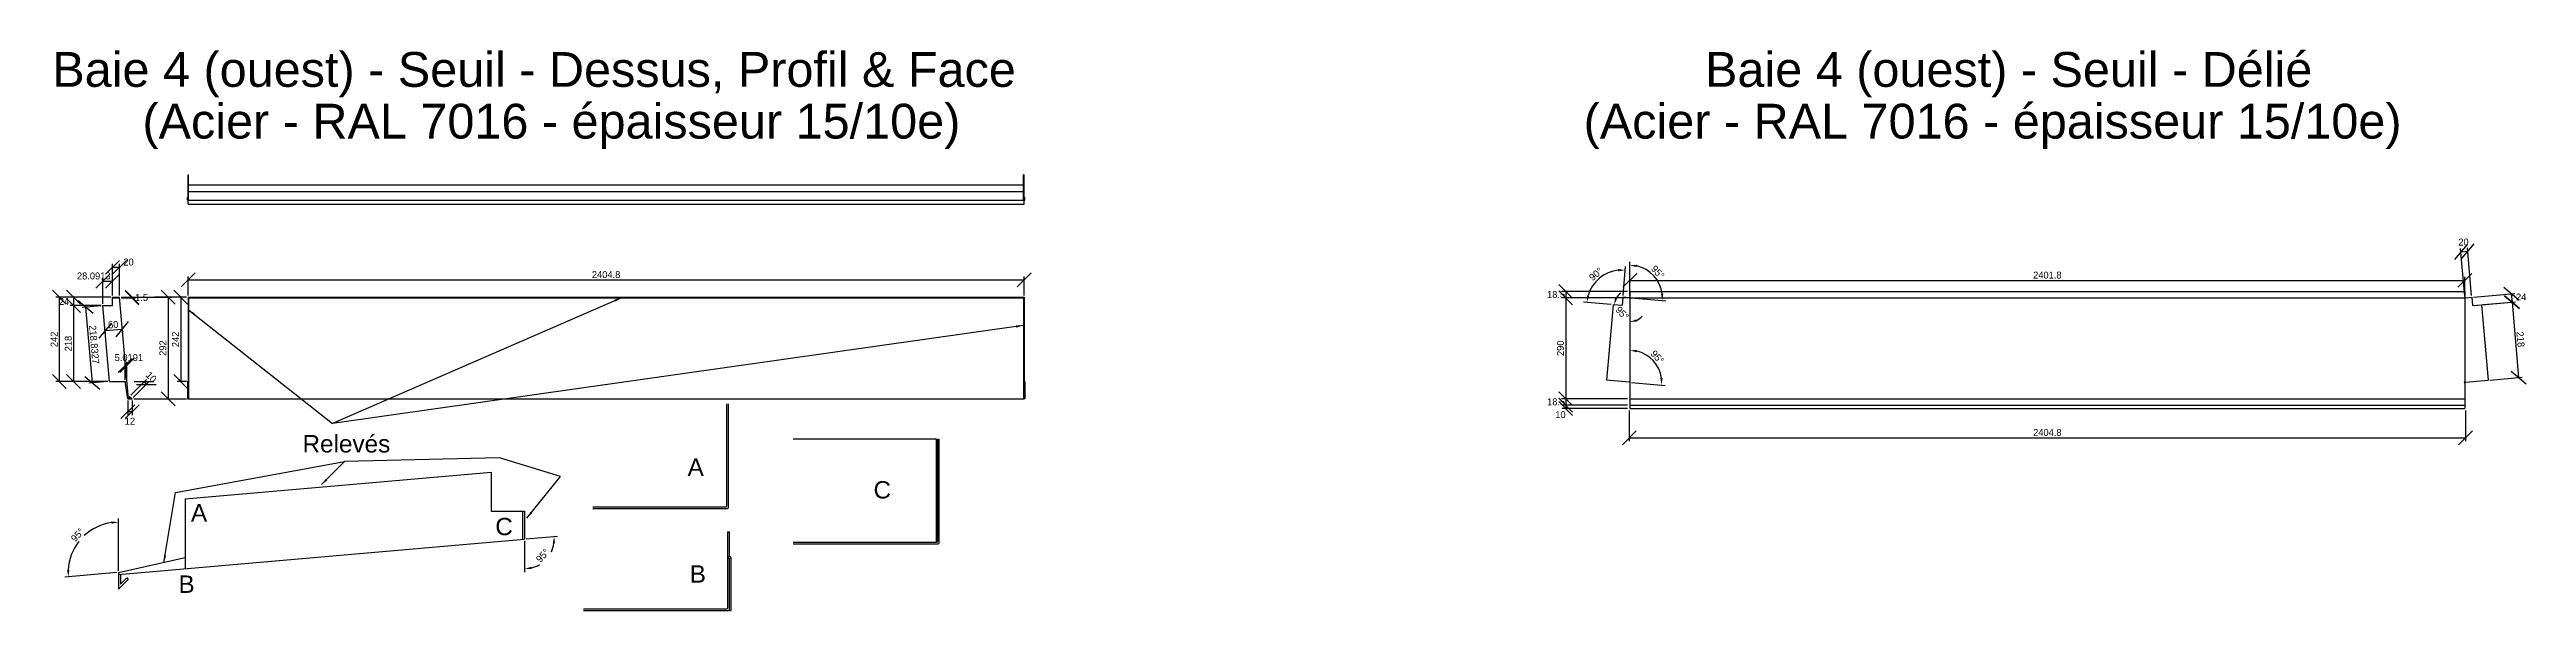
# Model space of a CAD drawing. Header units: millimetres. Extents: x 162 to 7286, y 98 to 1709.
import ezdxf

# ---------------------------------------------------------------- set-up
doc = ezdxf.new("R2010")
doc.units = ezdxf.units.MM
doc.layers.get('Defpoints').update_dxf_attribs({"true_color": 0xffffff})
doc.layers.add('0 ... Seuil ... Rectangle', color=5, linetype='Continuous', lineweight=25, true_color=0x0000ff)
doc.layers.add('0 ... Seuil ... Rectangle ... Cotes Angles', color=4, linetype='Continuous', lineweight=25, true_color=0x00ffff)
doc.styles.add('QCADDimTextStyle', font='txt')
doc.styles.add('textstyle11', font='')
doc.styles.add('textstyle12', font='')
doc.styles.add('textstyle13', font='')
doc.styles.add('textstyle14', font='')
doc.styles.add('textstyle15', font='')
doc.styles.add('textstyle16', font='')
doc.styles.add('textstyle17', font='')
doc.styles.add('textstyle18', font='')
doc.styles.add('textstyle19', font='')
doc.styles.add('textstyle20', font='')
doc.styles.add('textstyle21', font='')
doc.styles.get('textstyle11').set_extended_font_data('Liberation Sans')
doc.styles.get('textstyle12').set_extended_font_data('Liberation Sans')
doc.styles.get('textstyle13').set_extended_font_data('Liberation Sans')
doc.styles.get('textstyle14').set_extended_font_data('Liberation Sans')
doc.styles.get('textstyle15').set_extended_font_data('Liberation Sans')
doc.styles.get('textstyle16').set_extended_font_data('Liberation Sans')
doc.styles.get('textstyle17').set_extended_font_data('Liberation Sans')
doc.styles.get('textstyle18').set_extended_font_data('Liberation Sans')
doc.styles.get('textstyle19').set_extended_font_data('Liberation Sans')
doc.styles.get('textstyle20').set_extended_font_data('Liberation Sans')
doc.styles.get('textstyle21').set_extended_font_data('Liberation Sans')
doc.dimstyles.new('QCADDimStyle', dxfattribs={"dimtxt": 20, "dimasz": 20, "dimexe": 10, "dimexo": 5, "dimgap": 5, "dimtad": 1, "dimtoh": 1, "dimdec": 4, "dimzin": 0, "dimdsep": 46, "dimtxsty": 'QCADDimTextStyle', "dimcen": 0.09, "dimadec": 0, "dimazin": 0, "dimtfac": 1, "dimtdec": 4, "dimtofl": 0, "dimtmove": 0, "dimatfit": 3, "dimfxl": 1, "dimtolj": 1, "dimtzin": 0, "dimarcsym": 0})

# ---------------------------------------------------------------- blocks, each defined once
blk = doc.blocks.new('*D1')
at = {"layer": '0 ... Seuil ... Rectangle ... Cotes Angles', "color": 0, "lineweight": -2}
for p, q in [((287.4, 951.1), (244.1, 987.5)), ((310.3, 973.2), (255.8, 968.4)), ((265.8, 969.3), (284.9, 751.3)), ((263.2, 769.5), (306.5, 733.1)), ((329.4, 755.2), (274.9, 750.4))]:
    blk.add_line(p, q, dxfattribs=at)
at = {"layer": 'Defpoints', "color": 0}
for p in [(315.3, 973.6), (284.9, 751.3), (334.4, 755.6)]:
    blk.add_point(p, dxfattribs=at)
at = {"layer": '0 ... Seuil ... Rectangle ... Cotes Angles', "color": 0, "insert": (290.3, 861.6), "char_height": 20, "attachment_point": 5, "rotation": 275, "style": 'QCADDimTextStyle'}
blk.add_mtext('\\A1;218.8327', dxfattribs=at)
blk = doc.blocks.new('*D2')
at = {"layer": '0 ... Seuil ... Rectangle ... Cotes Angles', "color": 0, "lineweight": -2}
for p, q in [((251.1, 977.6), (211.1, 1017.6)), ((338.4, 997.6), (221.1, 997.6)), ((231.1, 997.6), (231.1, 973.6)), ((211.1, 993.6), (251.1, 953.6)), ((310.3, 973.6), (221.1, 973.6))]:
    blk.add_line(p, q, dxfattribs=at)
at = {"layer": 'Defpoints', "color": 0}
for p in [(343.4, 997.6), (231.1, 973.6), (315.3, 973.6)]:
    blk.add_point(p, dxfattribs=at)
at = {"layer": '0 ... Seuil ... Rectangle ... Cotes Angles', "color": 0, "insert": (203.6, 985.6), "char_height": 20, "attachment_point": 5, "style": 'QCADDimTextStyle'}
blk.add_mtext('\\A1;24', dxfattribs=at)
blk = doc.blocks.new('*D3')
at = {"layer": '0 ... Seuil ... Rectangle ... Cotes Angles', "color": 0, "lineweight": -2}
for p, q in [((251.1, 953.6), (211.1, 993.6)), ((310.3, 973.6), (221.1, 973.6)), ((231.1, 973.6), (231.1, 755.6)), ((211.1, 775.6), (251.1, 735.6)), ((329.4, 755.6), (221.1, 755.6))]:
    blk.add_line(p, q, dxfattribs=at)
at = {"layer": 'Defpoints', "color": 0}
for p in [(315.3, 973.6), (231.1, 755.6), (334.4, 755.6)]:
    blk.add_point(p, dxfattribs=at)
at = {"layer": '0 ... Seuil ... Rectangle ... Cotes Angles', "color": 0, "insert": (216.1, 864.6), "char_height": 20, "attachment_point": 5, "rotation": 90, "style": 'QCADDimTextStyle'}
blk.add_mtext('\\A1;218', dxfattribs=at)
blk = doc.blocks.new('*D4')
at = {"layer": '0 ... Seuil ... Rectangle ... Cotes Angles', "color": 0, "lineweight": -2}
for p, q in [((368.4, 997.6), (409.2, 997.6)), ((379.2, 1017.6), (419.2, 977.6)), ((419.2, 976.1), (379.2, 1016.1)), ((368.6, 996.1), (409.2, 996.1))]:
    blk.add_line(p, q, dxfattribs=at)
at = {"layer": 'Defpoints', "color": 0}
for p in [(363.4, 997.6), (363.6, 996.1), (399.2, 996.1)]:
    blk.add_point(p, dxfattribs=at)
at = {"layer": '0 ... Seuil ... Rectangle ... Cotes Angles', "color": 0, "insert": (426.7, 996.9), "char_height": 20, "attachment_point": 5, "style": 'QCADDimTextStyle'}
blk.add_mtext('\\A1;1.5', dxfattribs=at)
blk = doc.blocks.new('*D5')
at = {"layer": '0 ... Seuil ... Rectangle ... Cotes Angles', "color": 0, "lineweight": -2}
for p, q in [((353.3, 884.3), (389.6, 927.6)), ((339.8, 923.3), (303.5, 879.9)), ((321.6, 901.6), (371.4, 905.9)), ((322, 897.1), (322.5, 891.6)), ((371.8, 901.5), (372.3, 896))]:
    blk.add_line(p, q, dxfattribs=at)
at = {"layer": 'Defpoints', "color": 0}
for p in [(321.6, 902.1), (371.4, 906.5), (371.4, 905.9)]:
    blk.add_point(p, dxfattribs=at)
at = {"layer": '0 ... Seuil ... Rectangle ... Cotes Angles', "color": 0, "insert": (345.2, 918.7), "char_height": 20, "attachment_point": 5, "rotation": 5, "style": 'QCADDimTextStyle'}
blk.add_mtext('\\A1;50', dxfattribs=at)
blk = doc.blocks.new('*D6')
at = {"layer": '0 ... Seuil ... Rectangle ... Cotes Angles', "color": 0, "lineweight": -2}
for p, q in [((368.4, 997.6), (513.1, 997.6)), ((523.1, 977.6), (483.1, 1017.6)), ((503.1, 997.6), (503.1, 705.6)), ((483.1, 725.6), (523.1, 685.6)), ((404.5, 705.6), (513.1, 705.6))]:
    blk.add_line(p, q, dxfattribs=at)
at = {"layer": 'Defpoints', "color": 0}
for p in [(363.4, 997.6), (399.5, 705.6), (503.1, 705.6)]:
    blk.add_point(p, dxfattribs=at)
at = {"layer": '0 ... Seuil ... Rectangle ... Cotes Angles', "color": 0, "insert": (488.1, 851.6), "char_height": 20, "attachment_point": 5, "rotation": 90, "style": 'QCADDimTextStyle'}
blk.add_mtext('\\A1;292', dxfattribs=at)
blk = doc.blocks.new('*D7')
at = {"layer": '0 ... Seuil ... Rectangle ... Cotes Angles', "color": 0, "lineweight": -2}
for p, q in [((395.9, 716.2), (440.8, 761.2)), ((403, 709.2), (447.9, 754.1)), ((462.1, 754.1), (405.5, 754.1)), ((412.6, 747), (469.1, 747)), ((433.8, 754.1), (440.8, 747))]:
    blk.add_line(p, q, dxfattribs=at)
at = {"layer": 'Defpoints', "color": 0}
for p in [(392.4, 712.7), (440.8, 747), (399.5, 705.6)]:
    blk.add_point(p, dxfattribs=at)
at = {"layer": '0 ... Seuil ... Rectangle ... Cotes Angles', "color": 0, "insert": (454.4, 768.3), "char_height": 20, "attachment_point": 5, "rotation": 315, "style": 'QCADDimTextStyle'}
blk.add_mtext('\\A1;10', dxfattribs=at)
blk = doc.blocks.new('*D8')
at = {"layer": '0 ... Seuil ... Rectangle ... Cotes Angles', "color": 0, "lineweight": -2}
for p, q in [((407.5, 688.8), (367.5, 648.8)), ((379.5, 648.8), (419.5, 688.8)), ((387.5, 700.6), (387.5, 658.8)), ((387.5, 668.8), (399.5, 668.8)), ((399.5, 700.6), (399.5, 658.8))]:
    blk.add_line(p, q, dxfattribs=at)
at = {"layer": 'Defpoints', "color": 0}
for p in [(387.5, 705.6), (399.5, 705.6), (399.5, 668.8)]:
    blk.add_point(p, dxfattribs=at)
at = {"layer": '0 ... Seuil ... Rectangle ... Cotes Angles', "color": 0, "insert": (393.3, 641.5), "char_height": 20, "attachment_point": 5, "style": 'QCADDimTextStyle'}
blk.add_mtext('\\A1;12', dxfattribs=at)
blk = doc.blocks.new('*D9')
at = {"layer": '0 ... Seuil ... Rectangle ... Cotes Angles', "color": 0, "lineweight": -2}
for p, q in [((580.5, 1067.7), (540.5, 1027.7)), ((560.5, 1002.6), (560.5, 1057.7)), ((560.5, 1047.7), (2965.3, 1047.7)), ((2945.3, 1027.7), (2985.3, 1067.7)), ((2965.3, 1002.6), (2965.3, 1057.7))]:
    blk.add_line(p, q, dxfattribs=at)
at = {"layer": 'Defpoints', "color": 0}
for p in [(560.5, 997.6), (2965.3, 1047.7), (2965.3, 997.6)]:
    blk.add_point(p, dxfattribs=at)
at = {"layer": '0 ... Seuil ... Rectangle ... Cotes Angles', "color": 0, "insert": (1762.9, 1062.7), "char_height": 20, "attachment_point": 5, "style": 'QCADDimTextStyle'}
blk.add_mtext('\\A1;2404.8', dxfattribs=at)
blk = doc.blocks.new('*D10')
at = {"layer": '0 ... Seuil ... Rectangle ... Cotes Angles', "color": 0, "lineweight": -2}
for p, q in [((210.2, 977.6), (170.2, 1017.6)), ((338.4, 997.6), (180.2, 997.6)), ((190.2, 997.6), (190.2, 755.6)), ((170.2, 775.6), (210.2, 735.6)), ((329.4, 755.6), (180.2, 755.6))]:
    blk.add_line(p, q, dxfattribs=at)
at = {"layer": 'Defpoints', "color": 0}
for p in [(343.4, 997.6), (190.2, 755.6), (334.4, 755.6)]:
    blk.add_point(p, dxfattribs=at)
at = {"layer": '0 ... Seuil ... Rectangle ... Cotes Angles', "color": 0, "insert": (175.2, 876.6), "char_height": 20, "attachment_point": 5, "rotation": 90, "style": 'QCADDimTextStyle'}
blk.add_mtext('\\A1;242', dxfattribs=at)
blk = doc.blocks.new('*D11')
at = {"layer": '0 ... Seuil ... Rectangle ... Cotes Angles', "color": 0, "lineweight": -2}
for p, q in [((360.4, 211.5), (360.4, 361.3)), ((355.4, 206.1), (206.2, 193))]:
    blk.add_line(p, q, dxfattribs=at)
for start, end in [(142.14827, 177.07887), (97.92113, 132.85173)]:
    blk.add_arc((360.4, 206.5), 144.8, start, end, dxfattribs=at)
at = {"layer": '0 ... Seuil ... Rectangle ... Cotes Angles', "color": 0}
for points in [[(340.7, 346.6), (340.2, 353.3), (360.4, 351.3)], [(212.5, 213.9), (219.1, 214), (216.1, 193.9)]]:
    blk.add_solid(points, dxfattribs=at)
at = {"layer": 'Defpoints', "color": 0}
for p in [(284.4, 329.8), (552.4, 223.3), (360.4, 206.5), (360.4, 206.5), (360.4, 158.5)]:
    blk.add_point(p, dxfattribs=at)
at = {"layer": '0 ... Seuil ... Rectangle ... Cotes Angles', "color": 0, "insert": (242.6, 314.5), "char_height": 20, "attachment_point": 5, "rotation": 47.5, "style": 'QCADDimTextStyle'}
blk.add_mtext('\\A1;95%%d', dxfattribs=at)
blk = doc.blocks.new('*D12')
at = {"layer": '0 ... Seuil ... Rectangle ... Cotes Angles', "color": 0, "lineweight": -2}
for p, q in [((1528.4, 297.7), (1528.4, 207.4)), ((1533.4, 303.1), (1623.4, 311))]:
    blk.add_line(p, q, dxfattribs=at)
for start, end in [(334.53524, 351.54078), (283.45922, 300.46476)]:
    blk.add_arc((1528.4, 302.7), 85.3, start, end, dxfattribs=at)
at = {"layer": '0 ... Seuil ... Rectangle ... Cotes Angles', "color": 0}
for points in [[(1616.1, 290), (1609.5, 290.2), (1613.4, 310.1)], [(1547.8, 223), (1548.6, 216.4), (1528.4, 217.4)]]:
    blk.add_solid(points, dxfattribs=at)
at = {"layer": 'Defpoints', "color": 0}
for p in [(1528.4, 382.7), (1527.5, 302.6), (1528.4, 303.6), (1573.2, 230.1), (366.4, 201)]:
    blk.add_point(p, dxfattribs=at)
at = {"layer": '0 ... Seuil ... Rectangle ... Cotes Angles', "color": 0, "insert": (1580.2, 255.2), "char_height": 20, "attachment_point": 5, "rotation": 47.5, "style": 'QCADDimTextStyle'}
blk.add_mtext('\\A1;95%%d', dxfattribs=at)
blk = doc.blocks.new('*D13')
at = {"layer": '0 ... Seuil ... Rectangle ... Cotes Angles', "color": 0, "lineweight": -2}
for p, q in [((359.6, 781.8), (399.6, 821.8)), ((404.6, 821.8), (364.6, 781.8)), ((379.6, 760.6), (379.6, 811.8)), ((384.6, 760.6), (384.6, 811.8))]:
    blk.add_line(p, q, dxfattribs=at)
at = {"layer": 'Defpoints', "color": 0}
for p in [(384.6, 801.8), (379.6, 755.6), (384.6, 755.6)]:
    blk.add_point(p, dxfattribs=at)
at = {"layer": '0 ... Seuil ... Rectangle ... Cotes Angles', "color": 0, "insert": (390.2, 824), "char_height": 20, "attachment_point": 5, "style": 'QCADDimTextStyle'}
blk.add_mtext('\\A1;5.0191', dxfattribs=at)
blk = doc.blocks.new('*D14')
at = {"layer": '0 ... Seuil ... Rectangle ... Cotes Angles', "color": 0, "lineweight": -2}
for p, q in [((363.4, 1103.7), (323.4, 1063.7)), ((343.4, 1063.7), (383.4, 1103.7)), ((343.4, 1002.6), (343.4, 1093.7)), ((343.4, 1083.7), (363.4, 1083.7)), ((363.4, 1002.6), (363.4, 1093.7))]:
    blk.add_line(p, q, dxfattribs=at)
at = {"layer": 'Defpoints', "color": 0}
for p in [(363.4, 1083.7), (343.4, 997.6), (363.4, 997.6)]:
    blk.add_point(p, dxfattribs=at)
at = {"layer": '0 ... Seuil ... Rectangle ... Cotes Angles', "color": 0, "insert": (389.2, 1098.7), "char_height": 20, "attachment_point": 5, "style": 'QCADDimTextStyle'}
blk.add_mtext('\\A1;20', dxfattribs=at)
blk = doc.blocks.new('*D15')
at = {"layer": '0 ... Seuil ... Rectangle ... Cotes Angles', "color": 0, "lineweight": -2}
for p, q in [((335.3, 1063.7), (295.3, 1023.7)), ((315.3, 978.6), (315.3, 1053.7)), ((315.3, 1043.7), (343.4, 1043.7)), ((323.4, 1023.7), (363.4, 1063.7)), ((343.4, 1002.6), (343.4, 1053.7))]:
    blk.add_line(p, q, dxfattribs=at)
at = {"layer": 'Defpoints', "color": 0}
for p in [(343.4, 1043.7), (343.4, 997.6), (315.3, 973.6)]:
    blk.add_point(p, dxfattribs=at)
at = {"layer": '0 ... Seuil ... Rectangle ... Cotes Angles', "color": 0, "insert": (289.2, 1058.7), "char_height": 20, "attachment_point": 5, "style": 'QCADDimTextStyle'}
blk.add_mtext('\\A1;28.0913', dxfattribs=at)
blk = doc.blocks.new('*D16')
at = {"layer": '0 ... Seuil ... Rectangle ... Cotes Angles', "color": 0, "lineweight": -2}
for p, q in [((559.3, 977.6), (519.3, 1017.6)), ((555.5, 997.6), (529.3, 997.6)), ((539.3, 997.6), (539.3, 755.6)), ((519.3, 775.6), (559.3, 735.6)), ((555.5, 755.6), (529.3, 755.6))]:
    blk.add_line(p, q, dxfattribs=at)
at = {"layer": 'Defpoints', "color": 0}
for p in [(560.5, 997.6), (539.3, 755.6), (560.5, 755.6)]:
    blk.add_point(p, dxfattribs=at)
at = {"layer": '0 ... Seuil ... Rectangle ... Cotes Angles', "color": 0, "insert": (524.3, 876.6), "char_height": 20, "attachment_point": 5, "rotation": 90, "style": 'QCADDimTextStyle'}
blk.add_mtext('\\A1;242', dxfattribs=at)
blk = doc.blocks.new('*D17')
at = {"layer": '0 ... Seuil ... Rectangle ... Cotes Angles', "color": 0, "lineweight": -2}
for p, q in [((4727.3, 1066.2), (4687.3, 1026.2)), ((4707.3, 1001.1), (4707.3, 1056.2)), ((4707.3, 1046.2), (7109.1, 1046.2)), ((7089.1, 1026.2), (7129.1, 1066.2)), ((7109.1, 1001.1), (7109.1, 1056.2))]:
    blk.add_line(p, q, dxfattribs=at)
at = {"layer": 'Defpoints', "color": 0}
for p in [(7109.1, 1046.2), (4707.3, 996.1), (7109.1, 996.1)]:
    blk.add_point(p, dxfattribs=at)
at = {"layer": '0 ... Seuil ... Rectangle ... Cotes Angles', "color": 0, "insert": (5908.2, 1061.2), "char_height": 20, "attachment_point": 5, "style": 'QCADDimTextStyle'}
blk.add_mtext('\\A1;2401.8', dxfattribs=at)
blk = doc.blocks.new('*D18')
at = {"layer": '0 ... Seuil ... Rectangle ... Cotes Angles', "color": 0, "lineweight": -2}
for p, q in [((4705.8, 672.6), (4705.8, 583.9)), ((7110.6, 672.6), (7110.6, 583.9)), ((4725.8, 613.9), (4685.8, 573.9)), ((4705.8, 593.9), (7110.6, 593.9)), ((7090.6, 573.9), (7130.6, 613.9))]:
    blk.add_line(p, q, dxfattribs=at)
at = {"layer": 'Defpoints', "color": 0}
for p in [(4705.8, 677.6), (7110.6, 677.6), (7110.6, 593.9)]:
    blk.add_point(p, dxfattribs=at)
at = {"layer": '0 ... Seuil ... Rectangle ... Cotes Angles', "color": 0, "insert": (5908.2, 608.9), "char_height": 20, "attachment_point": 5, "style": 'QCADDimTextStyle'}
blk.add_mtext('\\A1;2404.8', dxfattribs=at)
blk = doc.blocks.new('*D19')
at = {"layer": '0 ... Seuil ... Rectangle ... Cotes Angles', "color": 0, "lineweight": -2}
for p, q in [((4542.8, 994.6), (4502.8, 1034.6)), ((4502.8, 1016.1), (4542.8, 976.1)), ((4700.8, 1014.6), (4512.8, 1014.6)), ((4522.8, 1014.6), (4522.8, 996.1)), ((4702.3, 996.1), (4512.8, 996.1))]:
    blk.add_line(p, q, dxfattribs=at)
at = {"layer": 'Defpoints', "color": 0}
for p in [(4705.8, 1014.6), (4522.8, 996.1), (4707.3, 996.1)]:
    blk.add_point(p, dxfattribs=at)
at = {"layer": '0 ... Seuil ... Rectangle ... Cotes Angles', "color": 0, "insert": (4495.3, 1005.4), "char_height": 20, "attachment_point": 5, "style": 'QCADDimTextStyle'}
blk.add_mtext('\\A1;18.5', dxfattribs=at)
blk = doc.blocks.new('*D20')
at = {"layer": '0 ... Seuil ... Rectangle ... Cotes Angles', "color": 0, "lineweight": -2}
for p, q in [((4542.8, 976.1), (4502.8, 1016.1)), ((4702.3, 996.1), (4512.8, 996.1)), ((4522.8, 996.1), (4522.8, 706.1)), ((4502.8, 726.1), (4542.8, 686.1)), ((4700.8, 706.1), (4512.8, 706.1))]:
    blk.add_line(p, q, dxfattribs=at)
at = {"layer": 'Defpoints', "color": 0}
for p in [(4707.3, 996.1), (4522.8, 706.1), (4705.8, 706.1)]:
    blk.add_point(p, dxfattribs=at)
at = {"layer": '0 ... Seuil ... Rectangle ... Cotes Angles', "color": 0, "insert": (4507.8, 851.1), "char_height": 20, "attachment_point": 5, "rotation": 90, "style": 'QCADDimTextStyle'}
blk.add_mtext('\\A1;290', dxfattribs=at)
blk = doc.blocks.new('*D21')
at = {"layer": '0 ... Seuil ... Rectangle ... Cotes Angles', "color": 0, "lineweight": -2}
for p, q in [((4542.8, 686.1), (4502.8, 726.1)), ((4502.8, 707.6), (4542.8, 667.6)), ((4700.8, 706.1), (4512.8, 706.1)), ((4700.8, 687.6), (4512.8, 687.6)), ((4522.8, 706.1), (4522.8, 687.6))]:
    blk.add_line(p, q, dxfattribs=at)
at = {"layer": 'Defpoints', "color": 0}
for p in [(4522.8, 687.6), (4705.8, 706.1), (4705.8, 687.6)]:
    blk.add_point(p, dxfattribs=at)
at = {"layer": '0 ... Seuil ... Rectangle ... Cotes Angles', "color": 0, "insert": (4495.3, 696.9), "char_height": 20, "attachment_point": 5, "style": 'QCADDimTextStyle'}
blk.add_mtext('\\A1;18.5', dxfattribs=at)
blk = doc.blocks.new('*D22')
at = {"layer": '0 ... Seuil ... Rectangle ... Cotes Angles', "color": 0, "lineweight": -2}
for p, q in [((4542.8, 667.6), (4502.8, 707.6)), ((4502.8, 697.6), (4542.8, 657.6)), ((4700.8, 687.6), (4512.8, 687.6)), ((4700.8, 677.6), (4512.8, 677.6)), ((4522.8, 687.6), (4522.8, 677.6))]:
    blk.add_line(p, q, dxfattribs=at)
at = {"layer": 'Defpoints', "color": 0}
for p in [(4522.8, 677.6), (4705.8, 687.6), (4705.8, 677.6)]:
    blk.add_point(p, dxfattribs=at)
at = {"layer": '0 ... Seuil ... Rectangle ... Cotes Angles', "color": 0, "insert": (4507.8, 660), "char_height": 20, "attachment_point": 5, "style": 'QCADDimTextStyle'}
blk.add_mtext('\\A1;10', dxfattribs=at)
blk = doc.blocks.new('*D23')
at = {"layer": '0 ... Seuil ... Rectangle ... Cotes Angles', "color": 0, "lineweight": -2}
for p, q in [((4707.3, 1001.1), (4707.3, 1099.8)), ((4712.3, 995.7), (4810.5, 987.1))]:
    blk.add_line(p, q, dxfattribs=at)
blk.add_arc((4707.3, 996.1), 93.6, 7.26192, 77.73808, dxfattribs=at)
at = {"layer": '0 ... Seuil ... Rectangle ... Cotes Angles', "color": 0}
for points in [[(4727.5, 1090.9), (4726.8, 1084.3), (4707.3, 1089.8)], [(4796.8, 1007.9), (4803.5, 1008), (4800.6, 988)]]:
    blk.add_solid(points, dxfattribs=at)
at = {"layer": 'Defpoints', "color": 0}
for p in [(4687.4, 997.9), (4791, 1038.2), (4707.3, 996.1), (4707.3, 996.1), (4707.3, 753.2)]:
    blk.add_point(p, dxfattribs=at)
at = {"layer": '0 ... Seuil ... Rectangle ... Cotes Angles', "color": 0, "insert": (4787.7, 1069.8), "char_height": 20, "attachment_point": 5, "rotation": 312.5, "style": 'QCADDimTextStyle'}
blk.add_mtext('\\A1;95%%d', dxfattribs=at)
blk = doc.blocks.new('*D24')
at = {"layer": '0 ... Seuil ... Rectangle ... Cotes Angles', "color": 0, "lineweight": -2}
for p, q in [((4687.8, 1002.9), (4695, 1085.6)), ((4654, 976.7), (4573.7, 983.7))]:
    blk.add_line(p, q, dxfattribs=at)
blk.add_arc((4685.3, 974), 102, 96.24952, 163.75048, dxfattribs=at)
at = {"layer": '0 ... Seuil ... Rectangle ... Cotes Angles', "color": 0}
for points in [[(4674.2, 1072.1), (4674.1, 1078.7), (4694.2, 1075.6)], [(4584, 1003.1), (4590.6, 1001.9), (4583.6, 982.9)]]:
    blk.add_solid(points, dxfattribs=at)
at = {"layer": 'Defpoints', "color": 0}
for p in [(4642.1, 1066.4), (4687.4, 997.9), (4659, 976.3), (4685.3, 974), (4685.3, 974)]:
    blk.add_point(p, dxfattribs=at)
at = {"layer": '0 ... Seuil ... Rectangle ... Cotes Angles', "color": 0, "insert": (4609.7, 1064), "char_height": 20, "attachment_point": 5, "rotation": 40, "style": 'QCADDimTextStyle'}
blk.add_mtext('\\A1;90%%d', dxfattribs=at)
blk = doc.blocks.new('*D25')
at = {"layer": '0 ... Seuil ... Rectangle ... Cotes Angles', "color": 0, "lineweight": -2}
for start, end in [(124.16375, 149.58188), (295.41812, 320.83625)]:
    blk.add_arc((4707.3, 972), 45.5, start, end, dxfattribs=at)
at = {"layer": '0 ... Seuil ... Rectangle ... Cotes Angles', "color": 0}
for points in [[(4664.9, 996.1), (4671.3, 994), (4662, 976)], [(4726.1, 934.2), (4727.5, 927.7), (4707.3, 926.6)]]:
    blk.add_solid(points, dxfattribs=at)
at = {"layer": 'Defpoints', "color": 0}
for p in [(4659, 976.3), (4666.7, 951.6), (4685.3, 974), (4707.3, 996.1), (4707.3, 753.2)]:
    blk.add_point(p, dxfattribs=at)
at = {"layer": '0 ... Seuil ... Rectangle ... Cotes Angles', "color": 0, "insert": (4685.2, 951.8), "char_height": 20, "attachment_point": 5, "rotation": 312.5, "style": 'QCADDimTextStyle'}
blk.add_mtext('\\A1;95%%d', dxfattribs=at)
blk = doc.blocks.new('*D26')
at = {"layer": '0 ... Seuil ... Rectangle ... Cotes Angles', "color": 0, "lineweight": -2}
blk.add_line((4712.3, 752.8), (4808.7, 744.3), dxfattribs=at)
blk.add_arc((4707.3, 753.2), 91.8, 7.51099, 77.48901, dxfattribs=at)
at = {"layer": '0 ... Seuil ... Rectangle ... Cotes Angles', "color": 0}
for points in [[(4727.5, 846.1), (4726.8, 839.5), (4707.3, 845)], [(4794.9, 765.1), (4801.6, 765.3), (4798.7, 745.2)]]:
    blk.add_solid(points, dxfattribs=at)
at = {"layer": 'Defpoints', "color": 0}
for p in [(4707.3, 996.1), (4789.3, 794.4), (4640, 759.1), (4707.3, 753.2), (4707.3, 753.2)]:
    blk.add_point(p, dxfattribs=at)
at = {"layer": '0 ... Seuil ... Rectangle ... Cotes Angles', "color": 0, "insert": (4786.4, 825.7), "char_height": 20, "attachment_point": 5, "rotation": 312.5, "style": 'QCADDimTextStyle'}
blk.add_mtext('\\A1;95%%d', dxfattribs=at)
blk = doc.blocks.new('*D27')
at = {"layer": '0 ... Seuil ... Rectangle ... Cotes Angles', "color": 0, "lineweight": -2}
for p, q in [((7115.7, 1149.6), (7079.4, 1106.3)), ((7099.3, 1108), (7135.7, 1151.4)), ((7108.6, 1001.1), (7096.7, 1137.9)), ((7097.5, 1128), (7117.5, 1129.7)), ((7128.6, 1002.9), (7116.6, 1139.7))]:
    blk.add_line(p, q, dxfattribs=at)
at = {"layer": 'Defpoints', "color": 0}
for p in [(7117.5, 1129.7), (7129, 997.9), (7109.1, 996.1)]:
    blk.add_point(p, dxfattribs=at)
at = {"layer": '0 ... Seuil ... Rectangle ... Cotes Angles', "color": 0, "insert": (7105.1, 1156.2), "char_height": 20, "attachment_point": 5, "style": 'QCADDimTextStyle'}
blk.add_mtext('\\A1;20', dxfattribs=at)
blk = doc.blocks.new('*D28')
at = {"layer": '0 ... Seuil ... Rectangle ... Cotes Angles', "color": 0, "lineweight": -2}
for p, q in [((7134, 998.3), (7252.7, 1008.7)), ((7264.4, 989.6), (7221, 1026)), ((7223.1, 1002.1), (7266.5, 965.7)), ((7242.7, 1007.8), (7244.8, 983.9)), ((7136.1, 974.4), (7254.7, 984.8))]:
    blk.add_line(p, q, dxfattribs=at)
at = {"layer": 'Defpoints', "color": 0}
for p in [(7129, 997.9), (7131.1, 974), (7244.8, 983.9)]:
    blk.add_point(p, dxfattribs=at)
at = {"layer": '0 ... Seuil ... Rectangle ... Cotes Angles', "color": 0, "insert": (7271.1, 998.3), "char_height": 20, "attachment_point": 5, "style": 'QCADDimTextStyle'}
blk.add_mtext('\\A1;24', dxfattribs=at)
blk = doc.blocks.new('*D29')
at = {"layer": '0 ... Seuil ... Rectangle ... Cotes Angles', "color": 0, "lineweight": -2}
for p, q in [((7266.5, 965.7), (7223.1, 1002.1)), ((7162.4, 976.7), (7254.7, 984.8)), ((7244.8, 983.9), (7263.8, 766.7)), ((7242.1, 784.9), (7285.5, 748.6)), ((7181.4, 759.5), (7273.7, 767.6))]:
    blk.add_line(p, q, dxfattribs=at)
at = {"layer": 'Defpoints', "color": 0}
for p in [(7157.4, 976.3), (7176.4, 759.1), (7263.8, 766.7)]:
    blk.add_point(p, dxfattribs=at)
at = {"layer": '0 ... Seuil ... Rectangle ... Cotes Angles', "color": 0, "insert": (7269.2, 876.6), "char_height": 20, "attachment_point": 5, "rotation": 275, "style": 'QCADDimTextStyle'}
blk.add_mtext('\\A1;218', dxfattribs=at)

msp = doc.modelspace()

# ---------------------------------------------------------------- linework, layer by layer
at = {"layer": '0 ... Seuil ... Rectangle'}
for p, q in [((559.00126, 1277.12491), (559.00126, 1283.83774)), ((560.00126, 1284.83774), (560.50126, 1284.83774)), ((560.50126, 1278.12491), (560.50126, 1349.25714)), ((560.50126, 1349.25714), (562.00126, 1349.25714)), ((560.50126, 1284.83774), (561.00126, 1284.83774)), ((562.00126, 1277.12491), (562.00126, 1349.25714)), ((562.00126, 1321.16587), (2963.80126, 1321.16587)), ((562.00126, 1301.16587), (2963.80126, 1301.16587)), ((562.00126, 1277.12491), (562.00126, 1283.83774)), ((2963.80126, 1277.12491), (2963.80126, 1349.25714)), ((2965.30126, 1349.25714), (2963.80126, 1349.25714)), ((2963.80126, 1277.12491), (2963.80126, 1283.83774)), ((2964.80126, 1284.83774), (2965.30126, 1284.83774)), ((2965.30126, 1278.12491), (2965.30126, 1349.25714)), ((2965.80126, 1284.83774), (2965.30126, 1284.83774)), ((2966.80126, 1277.12491), (2966.80126, 1283.83774)), ((560.50126, 1277.12491), (559.00126, 1277.12491)), ((560.50126, 1265.12491), (560.50126, 1278.12491)), ((560.50126, 1265.12491), (2965.30126, 1265.12491)), ((561.50126, 1277.12491), (2964.30126, 1277.12491)), ((2965.30126, 1265.12491), (2965.30126, 1278.12491)), ((2965.30126, 1277.12491), (2966.80126, 1277.12491)), ((343.41892, 997.63351), (363.41892, 997.63351)), ((343.41892, 973.63351), (343.41892, 997.63351)), ((388.96561, 705.63351), (363.41892, 997.63351)), ((560.50126, 997.63351), (2965.30126, 997.63351)), ((560.50126, 997.63351), (560.50126, 705.63351)), ((2965.30126, 997.63351), (2965.30126, 705.63351)), ((4687.35589, 997.87662), (4685.26415, 973.96795)), ((4705.78549, 996.26424), (4687.35589, 997.87662)), ((4707.27979, 1014.63351), (7109.07979, 1014.63351)), ((4707.27979, 1014.63351), (4707.27979, 997.63351)), ((7109.07979, 1014.63351), (7109.07979, 997.63351)), ((7110.57408, 996.26424), (7129.00368, 997.87662)), ((7129.00368, 997.87662), (7131.09542, 973.96795)), ((334.40019, 755.63351), (315.32766, 973.63351)), ((315.32766, 973.63351), (343.41892, 973.63351)), ((343.41892, 996.13351), (363.55016, 996.13351)), ((560.50126, 996.13351), (2965.30126, 996.13351)), ((562.00126, 996.13351), (562.00126, 705.63351)), ((2963.80126, 996.13351), (2963.80126, 705.63351)), ((4658.96434, 976.26889), (4639.96439, 759.09844)), ((4685.26415, 973.96795), (4658.96434, 976.26889)), ((4707.27979, 994.63351), (4707.27979, 754.70911)), ((4708.77979, 996.13351), (7107.57979, 996.13351)), ((7109.07979, 994.63351), (7109.07979, 754.70911)), ((7131.09542, 973.96795), (7157.39523, 976.26889)), ((7157.39523, 976.26889), (7176.39518, 759.09844)), ((370.07701, 904.32067), (369.94628, 905.81496)), ((334.40019, 755.63351), (384.59118, 755.63351)), ((387.45988, 705.63351), (379.57208, 755.63351)), ((391.32816, 711.64392), (392.38882, 712.70458)), ((392.38882, 712.70458), (399.45988, 705.63351)), ((559.00126, 755.63351), (562.00126, 755.63351)), ((559.00126, 755.63351), (559.00126, 705.63351)), ((2963.80126, 755.63351), (2966.80126, 755.63351)), ((2966.80126, 755.63351), (2966.80126, 705.63351)), ((4705.78549, 753.33984), (4639.96439, 759.09844)), ((4707.27979, 751.70911), (4707.27979, 677.63351)), ((7109.07979, 751.70911), (7109.07979, 677.63351)), ((7110.57408, 753.33984), (7176.39518, 759.09844)), ((387.45988, 705.63351), (399.45988, 705.63351)), ((388.83438, 707.13351), (395.83856, 707.13351)), ((391.32816, 711.64392), (395.83856, 707.13351)), ((559.00126, 705.63351), (560.50126, 705.63351)), ((560.50126, 705.63351), (2965.30126, 705.63351)), ((2110.0961, 398.45238), (2110.0961, 690.95238)), ((2114.5961, 393.95238), (2114.5961, 690.95238)), ((2966.80126, 705.63351), (2965.30126, 705.63351)), ((4707.27979, 706.13351), (7109.07979, 706.13351)), ((4707.27979, 687.63351), (7109.07979, 687.63351)), ((4707.27979, 677.63351), (7109.07979, 677.63351)), ((2713.58081, 589.29777), (2301.08081, 589.29777)), ((2713.58081, 293.79777), (2713.58081, 589.29777)), ((2716.58081, 296.79777), (2716.58081, 589.29777)), ((2716.58081, 589.29777), (2721.08081, 589.29777)), ((2721.08081, 292.29777), (2721.08081, 589.29777)), ((552.37806, 418.07412), (1432.37806, 495.06414)), ((1432.37806, 495.06414), (1432.37806, 382.69909)), ((552.37806, 418.07412), (552.37806, 217.31015)), ((1432.37806, 382.69909), (1528.37806, 382.69909)), ((1522.37806, 382.69909), (1522.37806, 302.17415)), ((1528.37806, 382.69909), (1528.37806, 303.61542)), ((1724.5961, 395.45238), (2107.0961, 395.45238)), ((1724.5961, 390.95238), (2111.5961, 390.95238)), ((360.37806, 200.51233), (1527.46522, 302.61922)), ((2113.25929, 247.56293), (2113.25929, 322.9856)), ((2113.25929, 322.9856), (2117.75929, 322.9856)), ((2117.75929, 252.06293), (2117.75929, 322.9856)), ((2301.08081, 293.79777), (2713.58081, 293.79777)), ((2301.08081, 289.29777), (2718.08081, 289.29777)), ((360.37806, 206.53525), (552.37806, 249.43238)), ((2113.25929, 105.06293), (2113.25929, 247.56293)), ((2117.75929, 97.56293), (2117.75929, 247.56293)), ((2122.25929, 97.56293), (2122.25929, 247.56293)), ((360.37806, 206.53525), (360.37806, 158.53525)), ((388.66233, 186.81952), (360.37806, 158.53525)), ((366.37806, 201.03726), (366.37806, 173.02053)), ((384.41969, 191.06216), (366.37806, 173.02053)), ((384.41969, 191.06216), (388.66233, 186.81952)), ((1697.75929, 102.06293), (2110.25929, 102.06293)), ((1697.75929, 97.56293), (2114.75929, 97.56293)), ((2117.75929, 97.56293), (2122.25929, 97.56293))]:
    msp.add_line(p, q, dxfattribs=at)
for centre, radius, start, end in [((560.00126, 1283.83774), 1, 90, 180), ((561.00126, 1283.83774), 1, 0, 90), ((2964.80126, 1283.83774), 1, 90, 180), ((2965.80126, 1283.83774), 1, 0, 90), ((561.50126, 1278.12491), 1, 180, 270), ((2964.30126, 1278.12491), 1, 270, 0), ((4707.27979, 996.13351), 1.5, 175, 90), ((7109.07979, 996.13351), 1.5, 90, 5), ((4707.27979, 753.20911), 1.5, 270, 175), ((7109.07979, 753.20911), 1.5, 5, 270), ((2107.0961, 398.45238), 3, 270, 0), ((2111.5961, 393.95238), 3, 270, 0), ((1527.37806, 303.61542), 1, 275, 0), ((2713.58081, 296.79777), 3, 270, 0), ((2718.08081, 292.29777), 3, 270, 0), ((2117.75929, 247.56293), 4.5, 0, 180), ((2110.25929, 105.06293), 3, 270, 0), ((2114.75929, 100.56293), 3, 270, 0)]:
    msp.add_arc(centre, radius, start, end, dxfattribs=at)
at = {"layer": '0 ... Seuil ... Rectangle ... Cotes Angles'}
for p, q in [((555.50126, 997.63351), (463.92909, 997.63351)), ((463.92909, 705.63351), (555.50126, 705.63351))]:
    msp.add_line(p, q, dxfattribs=at)

# ---------------------------------------------------------------- texts
at = {"layer": '0 ... Seuil ... Rectangle ... Cotes Angles', "attachment_point": 1}
for s, insert, char_height, style in [('Baie 4 (ouest) - Seuil - Dessus, Profil & Face\\P', (169.99323, 1702.43707), 100, 'textstyle19'), ('Baie 4 (ouest) - Seuil - Délié\\P', (4923.63754, 1702.43707), 100, 'textstyle21'), ('(Acier - RAL 7016 - épaisseur 15/10e)', (429.21055, 1553.71579), 100, 'textstyle11'), ('(Acier - RAL 7016 - épaisseur 15/10e)', (4574.48908, 1553.71579), 100, 'textstyle20'), ('Relevés', (889.69774, 601.51442), 50, 'textstyle12'), ('A', (1997.30001, 534.25336), 50, 'textstyle18'), ('C', (2532.00324, 469.19441), 50, 'textstyle17'), ('A', (568.72545, 403.04641), 50, 'textstyle13'), ('C', (1444.088, 363.71579), 50, 'textstyle16'), ('B', (2003.39929, 227.25645), 50, 'textstyle15'), ('B', (533.14634, 198.04295), 50, 'textstyle14')]:
    msp.add_mtext(s, dxfattribs=dict(at, insert=insert, char_height=char_height, style=style))

# ---------------------------------------------------------------- dimensions: what is measured, and where the dimension line sits
at = {"layer": '0 ... Seuil ... Rectangle ... Cotes Angles'}
for p1, p2, distance, picture, middle in [((7109.07979, 996.13351), (7129.00368, 997.87662), 132.32239, '*D27', (7105.11229, 1156.21928)), ((560.50126, 997.63351), (2965.30126, 997.63351), 50.02012, '*D9', (1762.90126, 1062.65363)), ((4707.27979, 996.13351), (7109.07979, 996.13351), 50.02012, '*D17', (5908.17979, 1061.15363)), ((7129.00368, 997.87662), (7131.09542, 973.96795), 114.12392, '*D28', (7271.13455, 998.26562)), ((7157.39523, 976.26889), (7176.39518, 759.09844), 87.72365, '*D29', (7269.22796, 876.63662)), ((315.32766, 973.63351), (334.40019, 755.63351), -49.73494, '*D1', (290.26116, 861.60616))]:
    dim = msp.add_aligned_dim(p1=p1, p2=p2, distance=distance, dimstyle='QCADDimStyle', override={"dimtxt": 20, "dimasz": 20, "dimexe": 10, "dimexo": 5, "dimgap": 5, "dimzin": 8, "dimtsz": 20, "dimclrd": 0, "dimclre": 0, "dimclrt": 0, "dimazin": 2, "dimtmove": 2}, dxfattribs=at)
    dim.commit()
    dim.dimension.update_dxf_attribs({"geometry": picture, "text_midpoint": middle})
dim = msp.add_linear_dim(base=(343.41892, 1043.71579), p1=(315.32766, 973.63351), p2=(343.41892, 997.63351), dimstyle='QCADDimStyle', override={"dimtxt": 20, "dimasz": 20, "dimexe": 10, "dimexo": 5, "dimgap": 5, "dimzin": 8, "dimtsz": 20, "dimclrd": 0, "dimclre": 0, "dimclrt": 0, "dimazin": 2, "dimtmove": 2}, dxfattribs=at)
dim.commit()
dim.dimension.update_dxf_attribs({"geometry": '*D15', "text_midpoint": (289.21055, 1058.71579), "dimtype": 160})
for base, p1, p2, angle, picture, middle, dimtype in [((363.41892, 1083.71579), (343.41892, 997.63351), (363.41892, 997.63351), 0, '*D14', (389.21055, 1098.71579), 161), ((503.09469, 705.63351), (363.41892, 997.63351), (399.45988, 705.63351), 90, '*D6', (488.09469, 851.63351), 160), ((371.44057, 905.9457), (321.58417, 902.12131), (371.3939, 906.4791), 5, '*D5', (345.22837, 918.70972), 161), ((384.59118, 801.82069), (379.57208, 755.63351), (384.59118, 755.63351), 0, '*D13', (390.23878, 824.03778), 161), ((440.84964, 747.02326), (392.38882, 712.70458), (399.45988, 705.63351), 315, '*D7', (454.41686, 768.25662), 161), ((399.45988, 668.76956), (387.45988, 705.63351), (399.45988, 705.63351), 360, '*D8', (393.34269, 641.51131), 161), ((4522.80784, 677.63351), (4705.77979, 687.63351), (4705.77979, 677.63351), 90, '*D22', (4507.80784, 660), 160)]:
    dim = msp.add_linear_dim(base=base, p1=p1, p2=p2, angle=angle, dimstyle='QCADDimStyle', override={"dimtxt": 20, "dimasz": 20, "dimexe": 10, "dimexo": 5, "dimgap": 5, "dimzin": 8, "dimtsz": 20, "dimclrd": 0, "dimclre": 0, "dimclrt": 0, "dimazin": 2, "dimtmove": 2}, dxfattribs=at)
    dim.commit()
    dim.dimension.update_dxf_attribs({"geometry": picture, "text_midpoint": middle, "dimtype": dimtype})
for base, line1, line2, picture, middle in [((4642.14556, 1066.43607), ((4687.35589, 997.87662), (4685.26415, 973.96795)), ((4685.26415, 973.96795), (4658.96434, 976.26889)), '*D24', (4609.73438, 1063.98083)), ((4790.95217, 1038.15536), ((4687.35589, 997.87662), (4707.27979, 996.13351)), ((4707.27979, 996.13351), (4707.27979, 753.20911)), '*D23', (4787.72259, 1069.84576)), ((4666.66021, 951.64191), ((4658.96434, 976.26889), (4685.26415, 973.96795)), ((4707.27979, 996.13351), (4707.27979, 753.20911)), '*D25', (4685.1775, 951.78882)), ((4789.29285, 794.39762), ((4639.96439, 759.09844), (4707.27979, 753.20911)), ((4707.27979, 753.20911), (4707.27979, 996.13351)), '*D26', (4786.3536, 825.66691))]:
    dim = msp.add_angular_dim_2l(base=base, line1=line1, line2=line2, dimstyle='QCADDimStyle', override={"dimtxt": 20, "dimasz": 20, "dimexe": 10, "dimexo": 5, "dimgap": 5, "dimzin": 8, "dimtsz": 20, "dimclrd": 0, "dimclre": 0, "dimclrt": 0, "dimazin": 2, "dimtmove": 2}, dxfattribs=at)
    dim.commit()
    dim.dimension.update_dxf_attribs({"geometry": picture, "text_midpoint": middle})
for base, p1, p2, picture, middle in [((190.16262, 755.63351), (343.41892, 997.63351), (334.40019, 755.63351), '*D10', (175.16262, 876.63351)), ((231.05338, 973.63351), (343.41892, 997.63351), (315.32766, 973.63351), '*D2', (203.55338, 985.63351)), ((399.21055, 996.13351), (363.41892, 997.63351), (363.55016, 996.13351), '*D4', (426.71055, 996.88351)), ((539.32949, 755.63351), (560.50126, 997.63351), (560.50126, 755.63351), '*D16', (524.32949, 876.63351)), ((4522.80784, 996.13351), (4705.77979, 1014.63351), (4707.27979, 996.13351), '*D19', (4495.30784, 1005.38351)), ((4522.80784, 706.13351), (4707.27979, 996.13351), (4705.77979, 706.13351), '*D20', (4507.80784, 851.13351)), ((231.05338, 755.63351), (315.32766, 973.63351), (334.40019, 755.63351), '*D3', (216.05338, 864.63351)), ((4522.80784, 687.63351), (4705.77979, 706.13351), (4705.77979, 687.63351), '*D21', (4495.30784, 696.88351))]:
    dim = msp.add_linear_dim(base=base, p1=p1, p2=p2, angle=90, dimstyle='QCADDimStyle', override={"dimtxt": 20, "dimasz": 20, "dimexe": 10, "dimexo": 5, "dimgap": 5, "dimzin": 8, "dimtsz": 20, "dimclrd": 0, "dimclre": 0, "dimclrt": 0, "dimazin": 2, "dimtmove": 2}, dxfattribs=at)
    dim.commit()
    dim.dimension.update_dxf_attribs({"geometry": picture, "text_midpoint": middle})
dim = msp.add_linear_dim(base=(7110.57979, 593.87662), p1=(4705.77979, 677.63351), p2=(7110.57979, 677.63351), dimstyle='QCADDimStyle', override={"dimtxt": 20, "dimasz": 20, "dimexe": 10, "dimexo": 5, "dimgap": 5, "dimzin": 8, "dimtsz": 20, "dimclrd": 0, "dimclre": 0, "dimclrt": 0, "dimazin": 2, "dimtmove": 2}, dxfattribs=at)
dim.commit()
dim.dimension.update_dxf_attribs({"geometry": '*D18', "text_midpoint": (5908.17979, 608.87662)})
for base, line1, line2, picture, middle in [((284.37147, 329.7607), ((552.37806, 223.33307), (360.37806, 206.53525)), ((360.37806, 206.53525), (360.37806, 158.53525)), '*D11', (242.57521, 314.48167)), ((1573.17742, 230.06827), ((366.37806, 201.03726), (1527.46522, 302.61922)), ((1528.37806, 303.61542), (1528.37806, 382.69909)), '*D12', (1580.23514, 255.18083))]:
    dim = msp.add_angular_dim_2l(base=base, line1=line1, line2=line2, dimstyle='QCADDimStyle', override={"dimtxt": 20, "dimasz": 20, "dimexe": 10, "dimexo": 5, "dimgap": 5, "dimzin": 8, "dimtsz": 20, "dimclrd": 0, "dimclre": 0, "dimclrt": 0, "dimazin": 2, "dimtmove": 2}, dxfattribs=at)
    dim.commit()
    dim.dimension.update_dxf_attribs({"geometry": picture, "text_midpoint": middle, "dimtype": 162})

# ---------------------------------------------------------------- leaders
for points in [[(562.00126, 961.54039), (976.30715, 634.7673)], [(1806.72768, 996.13351), (976.30715, 634.7673)], [(2962.10126, 916.21354), (976.30715, 634.7673)], [(491.0743, 235.73574), (524.25898, 436.116), (1010.37049, 526.04762)], [(944.71453, 459.19938), (1010.37049, 526.04762)], [(1534.7045, 362.92367), (1631.65664, 482.0774), (1456.33044, 535.98027), (1010.37049, 526.04762)]]:
    msp.add_leader(points, dimstyle='QCADDimStyle', dxfattribs=at)

doc.saveas('drawing.dxf')
